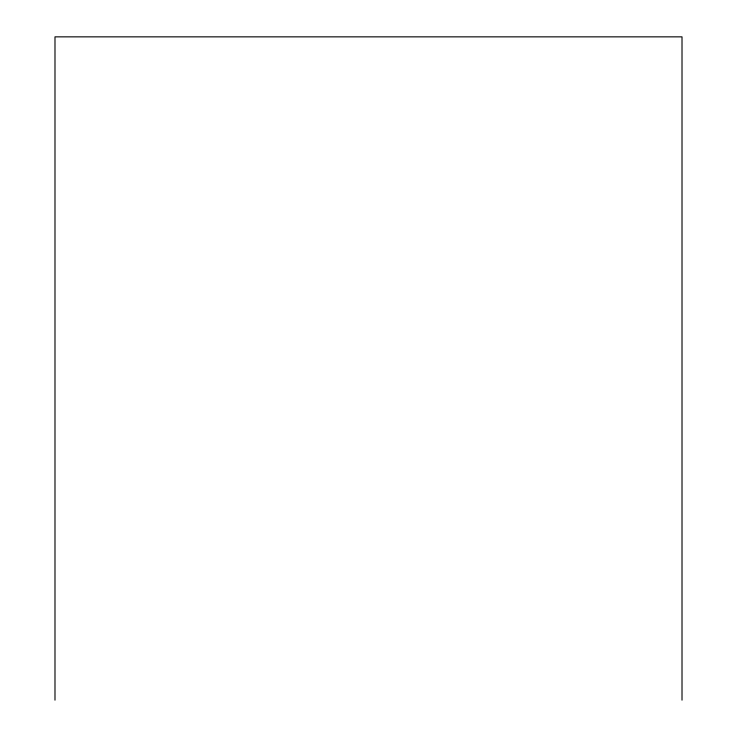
<?xml version="1.0" encoding="UTF-8"?>
<svg xmlns="http://www.w3.org/2000/svg" width="737" height="737" viewBox="0 0 737 737"><rect width="100%" height="100%" fill="white"/><g stroke="black" fill="none" stroke-linecap="round" stroke-linejoin="round"><path stroke-width="1.11" d="M682.011 700.15L682.011 36.85L54.989 36.85L54.989 700.15"/></g></svg>
